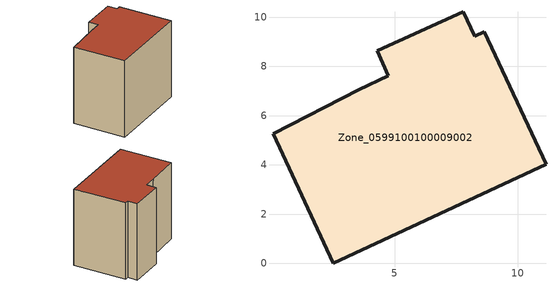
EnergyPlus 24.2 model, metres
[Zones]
Zone_0599100100009002
 floor ground (C_G): 0.06,5.26 3.55,7.05 4.74,7.61 4.3,8.63 7.79,10.21 8.26,9.21 8.65,9.39 11.15,4.02 2.51,0 z0
 wall outside (C_F): 8.26,9.21 7.79,10.21 4.3,8.63 4.74,7.61 3.55,7.05 0.06,5.26 2.51,0 11.15,4.02 8.65,9.39 8.26,9.21 z0:8.68
 roof outside (C_R): 3.55,7.05 0.06,5.26 2.51,0 11.15,4.02 8.65,9.39 8.26,9.21 7.79,10.21 4.3,8.63 4.74,7.61 z8.68
[BUILDING]
Pand.0599100100009002: North Axis=0; Terrain=City; Loads Convergence Tolerance Value=0.04; Temperature Convergence Tolerance Value=0.4; Solar Distribution=FullExterior; Maximum Number of Warmup Days=25; Minimum Number of Warmup Days=1
[Site:Location]
Rotterdam.The.Hague.AP_ZH_NLD Design_Conditions: Latitude=51.96; Longitude=4.45; Time Zone=1; Elevation=-4.5
[SITE:GROUNDTEMPERATURE:BUILDINGSURFACE]
18, 18, 18, 18, 18, 18, 18, 18, 18, 18, 18, 18
[MATERIAL] Thermal Absorptance=0.9; Solar Absorptance=0.7; Visible Absorptance=0.7
Name | Roughness | Thickness | Conductivity | Density | Specific Heat
G.TC.2006-2014 | MediumSmooth | 0.15 | 0.06 | 540 | 1210
F.TC.2006-2014 | Rough | 0.3 | 0.12 | 1920 | 840
R.TC.2006-2014 | MediumRough | 0.2 | 0.08 | 1500 | 1000
[CONSTRUCTION]
C_G: G.TC.2006-2014
C_F: F.TC.2006-2014
C_R: R.TC.2006-2014
[ZONE]
Zone_0599100100009002: Type=1; Multiplier=1; Ceiling Height=Autocalculate; Volume=Autocalculate; Floor Area=autocalculate; Part of Total Floor Area=Yes
[ZONEINFILTRATION:DESIGNFLOWRATE]
Infil_Zone_0599100100009002: Zone or ZoneList or Space or SpaceList=Zone_0599100100009002; Schedule=AlwaysOn; Design Flow Rate Calculation Method=Flow/Area; Flow Rate per Floor Area=0.0015; Constant Term Coefficient=1; Temperature Term Coefficient=0; Velocity Term Coefficient=0; Velocity Squared Term Coefficient=0
[HVACTEMPLATE:ZONE:IDEALLOADSAIRSYSTEM]
Zone_0599100100009002: Maximum Heating Supply Air Temperature=50; Minimum Cooling Supply Air Temperature=13; Maximum Heating Supply Air Humidity Ratio=0.0156; Minimum Cooling Supply Air Humidity Ratio=0.0077; Heating Limit=NoLimit; Cooling Limit=NoLimit; Dehumidification Control Type=ConstantSensibleHeatRatio; Cooling Sensible Heat Ratio=0.7; Dehumidification Setpoint=60; Humidification Control Type=None; Humidification Setpoint=30; Outdoor Air Method=None; Outdoor Air Flow Rate per Person=0.00944; Outdoor Air Flow Rate per Zone Floor Area=0; Outdoor Air Flow Rate per Zone=0; Demand Controlled Ventilation Type=None; Outdoor Air Economizer Type=NoEconomizer; Heat Recovery Type=None; Sensible Heat Recovery Effectiveness=0.7; Latent Heat Recovery Effectiveness=0.65
[ZONECONTROL:THERMOSTAT]
ThermostatControl_Zone_0599100100009002: Zone or ZoneList=Zone_0599100100009002; Control Type Schedule=DualSetpointControlType; Control 1=Thermostat_Zone_0599100100009002; Temperature Difference Between Cutout And Setpoint=0
[THERMOSTATSETPOINT:DUALSETPOINT]
Thermostat_Zone_0599100100009002: Heating Setpoint Temperature Schedule=HeatingSetpoint_Zone_0599100100009002; Cooling Setpoint Temperature Schedule=CoolingSetpoint_Zone_0599100100009002
[SCHEDULE:COMPACT]
HeatingSetpoint_Zone_0599100100009002: Through: 12/31, For: AllDays, Until: 24:00, 21
CoolingSetpoint_Zone_0599100100009002: Through: 12/31, For: AllDays, Until: 24:00, 24
DualSetpointControlType: Through: 12/31, For: AllDays, Until: 24:00, 4
AlwaysOn: Through: 12/31, For: AllDays, Until: 24:00, 1
